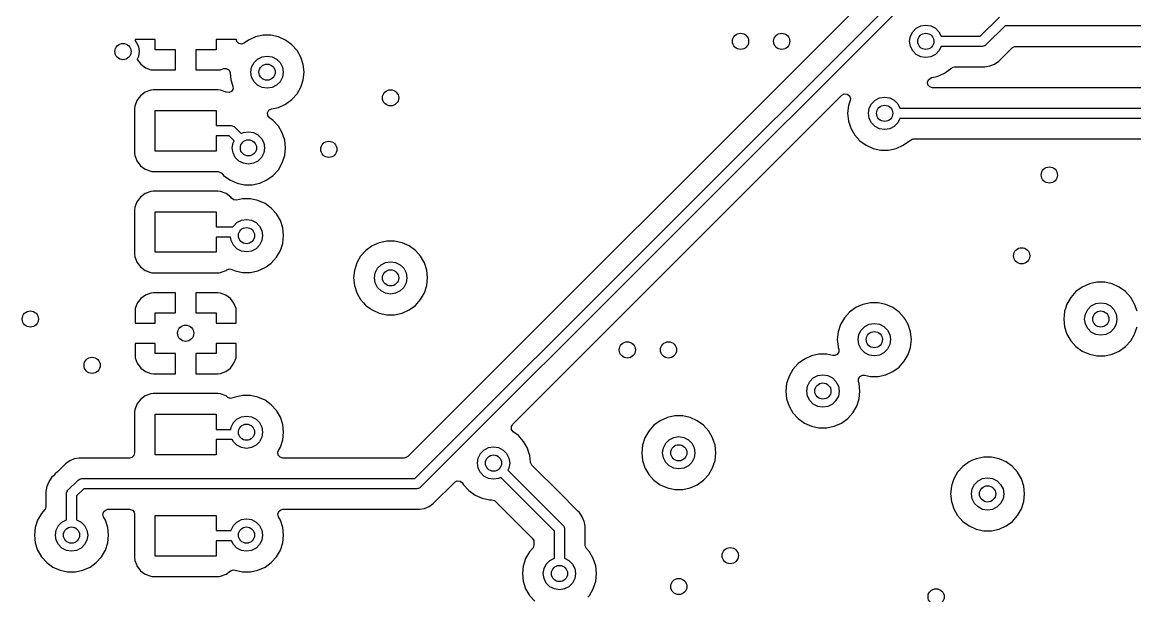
# Model space of a CAD drawing. Extents: x -2.18 to 1.8, y 0.44 to 2.81.
# Drawn here: x -1.328 to -0.247, y 1.046 to 1.604 of the extents above; entities that cross this region are included whole.
import ezdxf

# ---------------------------------------------------------------- set-up
doc = ezdxf.new("R2010")
doc.units = 0
doc.header["$MEASUREMENT"] = 0
doc.layers.add('BLACK', color=7, linetype='CONTINUOUS')

msp = doc.modelspace()

# ---------------------------------------------------------------- linework, layer by layer
at = {"layer": 'BLACK', "linetype": 'CONTINUOUS'}
for p, q in [((-0.4045, 1.7302), (-0.9533, 1.1814)), ((-0.9464, 1.1599), (-0.3811, 1.7252)), ((-0.3741, 1.7183), (-0.9409, 1.1515)), ((-0.4593, 1.5977), (-0.4549, 1.6)), ((-0.4549, 1.6), (-0.45, 1.6007)), ((-0.45, 1.6007), (-0.4451, 1.6)), ((-0.4451, 1.6), (-0.4407, 1.5977)), ((-0.3971, 1.5899), (-0.3785, 1.6085)), ((-0.373, 1.6001), (-0.3916, 1.5815)), ((0.368, 1.6001), (-0.373, 1.6001)), ((-1.1011, 1.5892), (-1.108, 1.5861)), ((-1.0938, 1.5908), (-1.1011, 1.5892)), ((-1.0862, 1.5908), (-1.0938, 1.5908)), ((-1.0789, 1.5892), (-1.0862, 1.5908)), ((-1.072, 1.5861), (-1.0789, 1.5892)), ((-1.0789, 1.5892), (-1.0789, 1.5892)), ((-0.4657, 1.585), (-0.465, 1.5899)), ((-0.465, 1.5899), (-0.4627, 1.5943)), ((-0.4627, 1.5943), (-0.4593, 1.5977)), ((-0.4407, 1.5977), (-0.4373, 1.5943)), ((-0.4373, 1.5943), (-0.4351, 1.5899)), ((-0.4351, 1.5899), (-0.3971, 1.5899)), ((-1.1987, 1.5866), (-1.2183, 1.5866)), ((-1.2183, 1.5866), (-1.2183, 1.5853)), ((-1.2183, 1.5853), (-1.2173, 1.5843)), ((-1.2173, 1.5843), (-1.215, 1.5799)), ((-1.215, 1.5799), (-1.2143, 1.575)), ((-1.1987, 1.5768), (-1.1987, 1.5866)), ((-1.1199, 1.5866), (-1.1396, 1.5866)), ((-1.1396, 1.5866), (-1.1396, 1.5768)), ((-1.1198, 1.5865), (-1.1199, 1.5866)), ((-1.1194, 1.5848), (-1.1198, 1.5865)), ((-1.1174, 1.5828), (-1.1194, 1.5848)), ((-1.1148, 1.5822), (-1.1174, 1.5828)), ((-1.1122, 1.5831), (-1.1148, 1.5822)), ((-1.108, 1.5861), (-1.1122, 1.5831)), ((-1.0659, 1.5817), (-1.072, 1.5861)), ((-1.0609, 1.5761), (-1.0659, 1.5817)), ((-0.465, 1.5801), (-0.4657, 1.585)), ((-0.4627, 1.5757), (-0.465, 1.5801)), ((-0.4351, 1.5801), (-0.4373, 1.5757)), ((-0.395, 1.5801), (-0.4351, 1.5801)), ((-0.3941, 1.5802), (-0.395, 1.5801)), ((-0.3936, 1.5804), (-0.3941, 1.5802)), ((-0.3941, 1.5802), (-0.3941, 1.5802)), ((-0.3923, 1.5809), (-0.3936, 1.5804)), ((-0.3916, 1.5815), (-0.3923, 1.5809)), ((-0.3923, 1.5809), (-0.3923, 1.5809)), ((-0.3791, 1.5656), (-0.3661, 1.5786)), ((-0.3661, 1.5786), (-0.3637, 1.5799)), ((-0.3637, 1.5799), (-0.3627, 1.5801)), ((-0.3627, 1.5801), (0.1654, 1.5801)), ((-1.215, 1.5701), (-1.2163, 1.5677)), ((-1.2163, 1.5677), (-1.2161, 1.5672)), ((-1.2143, 1.575), (-1.215, 1.5701)), ((-1.179, 1.5768), (-1.1987, 1.5768)), ((-1.179, 1.5571), (-1.179, 1.5768)), ((-1.1396, 1.5768), (-1.1593, 1.5768)), ((-1.1593, 1.5768), (-1.1593, 1.5571)), ((-1.1027, 1.5643), (-1.0993, 1.5677)), ((-1.0993, 1.5677), (-1.0949, 1.57)), ((-1.0949, 1.57), (-1.09, 1.5707)), ((-1.09, 1.5707), (-1.0851, 1.57)), ((-1.0851, 1.57), (-1.0807, 1.5677)), ((-1.0807, 1.5677), (-1.0773, 1.5643)), ((-1.0571, 1.5696), (-1.0609, 1.5761)), ((-1.0548, 1.5625), (-1.0571, 1.5696)), ((-0.4593, 1.5723), (-0.4627, 1.5757)), ((-0.4549, 1.57), (-0.4593, 1.5723)), ((-0.45, 1.5693), (-0.4549, 1.57)), ((-0.4451, 1.57), (-0.45, 1.5693)), ((-0.4407, 1.5723), (-0.4451, 1.57)), ((-0.4373, 1.5757), (-0.4407, 1.5723)), ((-1.2161, 1.5672), (-1.2161, 1.5672)), ((-1.2161, 1.5672), (-1.2127, 1.5627)), ((-1.2127, 1.5627), (-1.2127, 1.5627)), ((-1.2127, 1.5627), (-1.2082, 1.5593)), ((-1.2082, 1.5593), (-1.2082, 1.5593)), ((-1.2082, 1.5593), (-1.2029, 1.5573)), ((-1.2029, 1.5573), (-1.2029, 1.5573)), ((-1.2029, 1.5573), (-1.2005, 1.5571)), ((-1.2005, 1.5571), (-1.2005, 1.5571)), ((-1.2005, 1.5571), (-1.179, 1.5571)), ((-1.1593, 1.5571), (-1.1377, 1.5571)), ((-1.1377, 1.5571), (-1.1354, 1.5573)), ((-1.1377, 1.5571), (-1.1377, 1.5571)), ((-1.1354, 1.5573), (-1.1325, 1.5584)), ((-1.1354, 1.5573), (-1.1354, 1.5573)), ((-1.1325, 1.5584), (-1.1297, 1.5586)), ((-1.1297, 1.5586), (-1.1273, 1.5573)), ((-1.1273, 1.5573), (-1.126, 1.5549)), ((-1.1057, 1.555), (-1.105, 1.5599)), ((-1.105, 1.5599), (-1.1027, 1.5643)), ((-1.0773, 1.5643), (-1.075, 1.5599)), ((-1.075, 1.5599), (-1.0743, 1.555)), ((-1.054, 1.555), (-1.0548, 1.5625)), ((-0.432, 1.5539), (-0.4259, 1.5583)), ((-0.4259, 1.5583), (-0.4258, 1.5584)), ((-0.4258, 1.5584), (-0.4234, 1.5599)), ((-0.4234, 1.5599), (-0.4222, 1.5601)), ((-0.4222, 1.5601), (-0.3926, 1.5601)), ((-0.3926, 1.5601), (-0.3878, 1.561)), ((-0.3926, 1.5601), (-0.3926, 1.5601)), ((-0.3878, 1.561), (-0.3832, 1.5629)), ((-0.3832, 1.5629), (-0.3791, 1.5656)), ((-1.126, 1.5549), (-1.1259, 1.5544)), ((-1.1259, 1.5544), (-1.1252, 1.5475)), ((-1.1252, 1.5475), (-1.1252, 1.5475)), ((-1.1252, 1.5475), (-1.1232, 1.5414)), ((-1.105, 1.5501), (-1.1057, 1.555)), ((-1.1027, 1.5457), (-1.105, 1.5501)), ((-1.0993, 1.5423), (-1.1027, 1.5457)), ((-1.0773, 1.5457), (-1.0807, 1.5423)), ((-1.075, 1.5501), (-1.0773, 1.5457)), ((-1.0743, 1.555), (-1.075, 1.5501)), ((-1.0571, 1.5404), (-1.0548, 1.5475)), ((-1.0548, 1.5475), (-1.054, 1.555)), ((-0.4483, 1.5455), (-0.4472, 1.548)), ((-0.4472, 1.548), (-0.4449, 1.5495)), ((-0.4449, 1.5495), (-0.4445, 1.5496)), ((-0.4445, 1.5496), (-0.4441, 1.5497)), ((-0.4441, 1.5497), (-0.4389, 1.5508)), ((-0.4389, 1.5508), (-0.432, 1.5539)), ((-1.2084, 1.5355), (-1.213, 1.532)), ((-1.203, 1.5375), (-1.2084, 1.5355)), ((-1.2006, 1.5377), (-1.203, 1.5375)), ((-1.203, 1.5375), (-1.203, 1.5375)), ((-1.1377, 1.5377), (-1.2006, 1.5377)), ((-1.2006, 1.5377), (-1.2006, 1.5377)), ((-1.1353, 1.5375), (-1.1377, 1.5377)), ((-1.1377, 1.5377), (-1.1377, 1.5377)), ((-1.1298, 1.5354), (-1.1353, 1.5375)), ((-1.1297, 1.5354), (-1.1298, 1.5354)), ((-1.1296, 1.5353), (-1.1297, 1.5354)), ((-1.1297, 1.5354), (-1.1297, 1.5354)), ((-1.127, 1.5351), (-1.1296, 1.5354)), ((-1.1296, 1.5354), (-1.1296, 1.5353)), ((-1.1245, 1.5363), (-1.127, 1.5351)), ((-1.1231, 1.5387), (-1.1245, 1.5363)), ((-1.1232, 1.5414), (-1.1231, 1.5387)), ((-1.0949, 1.54), (-1.0993, 1.5423)), ((-1.09, 1.5393), (-1.0949, 1.54)), ((-1.0851, 1.54), (-1.09, 1.5393)), ((-1.0807, 1.5423), (-1.0851, 1.54)), ((-1.0609, 1.5339), (-1.0571, 1.5404)), ((-0.4479, 1.5428), (-0.4483, 1.5455)), ((-0.4461, 1.5407), (-0.4479, 1.5428)), ((-0.4435, 1.5399), (-0.4461, 1.5407)), ((0.3722, 1.5399), (-0.4435, 1.5399)), ((-1.2164, 1.5274), (-1.2184, 1.522)), ((-1.213, 1.532), (-1.2164, 1.5274)), ((-1.072, 1.5239), (-1.0659, 1.5283)), ((-1.0659, 1.5283), (-1.0609, 1.5339)), ((-0.8191, 1.245), (-0.5316, 1.5325)), ((-0.5316, 1.5325), (-0.5292, 1.5338)), ((-0.5292, 1.5338), (-0.5265, 1.5336)), ((-0.5265, 1.5336), (-0.5243, 1.5319)), ((-0.5235, 1.5275), (-0.5252, 1.5225)), ((-0.5243, 1.5319), (-0.5233, 1.5294)), ((-0.5233, 1.5294), (-0.5235, 1.5275)), ((-0.505, 1.5199), (-0.5027, 1.5243)), ((-0.5027, 1.5243), (-0.4993, 1.5277)), ((-0.4993, 1.5277), (-0.4949, 1.53)), ((-0.4949, 1.53), (-0.49, 1.5307)), ((-0.49, 1.5307), (-0.4851, 1.53)), ((-0.4851, 1.53), (-0.4807, 1.5277)), ((-0.4807, 1.5277), (-0.4773, 1.5243)), ((-0.4773, 1.5243), (-0.4751, 1.5199)), ((-1.2184, 1.522), (-1.2187, 1.5196)), ((-1.2187, 1.5196), (-1.2187, 1.4764)), ((-1.2184, 1.522), (-1.2184, 1.522)), ((-1.1987, 1.4783), (-1.1987, 1.5177)), ((-1.1987, 1.5177), (-1.1396, 1.5177)), ((-1.1396, 1.5177), (-1.1396, 1.503)), ((-1.0895, 1.5155), (-1.0882, 1.518)), ((-1.0892, 1.5128), (-1.0895, 1.5155)), ((-1.0882, 1.518), (-1.0858, 1.5193)), ((-1.0858, 1.5193), (-1.0857, 1.5193)), ((-1.0857, 1.5193), (-1.0789, 1.5208)), ((-1.0789, 1.5208), (-1.072, 1.5239)), ((-0.5252, 1.5225), (-0.526, 1.515)), ((-0.526, 1.515), (-0.5252, 1.5075)), ((-0.5252, 1.5225), (-0.5252, 1.5225)), ((-0.5057, 1.515), (-0.505, 1.5199)), ((-0.505, 1.5101), (-0.5057, 1.515)), ((-0.4751, 1.5199), (0.3851, 1.5199)), ((-1.1396, 1.503), (-1.1248, 1.503)), ((-1.1248, 1.503), (-1.1238, 1.5029)), ((-1.1238, 1.5029), (-1.1238, 1.5029)), ((-1.1238, 1.5029), (-1.1233, 1.5026)), ((-1.1233, 1.5026), (-1.1221, 1.5021)), ((-1.0875, 1.5106), (-1.0892, 1.5128)), ((-1.0841, 1.5081), (-1.0875, 1.5106)), ((-1.079, 1.5025), (-1.0841, 1.5081)), ((-1.0753, 1.496), (-1.079, 1.5025)), ((-0.5252, 1.5075), (-0.5252, 1.5075)), ((-0.5252, 1.5075), (-0.5229, 1.5004)), ((-0.5027, 1.5057), (-0.505, 1.5101)), ((-0.4993, 1.5023), (-0.5027, 1.5057)), ((-0.4773, 1.5057), (-0.4807, 1.5023)), ((-0.4751, 1.5101), (-0.4773, 1.5057)), ((0.3851, 1.5101), (-0.4751, 1.5101)), ((-1.1268, 1.4931), (-1.1396, 1.4931)), ((-1.1396, 1.4931), (-1.1396, 1.4783)), ((-1.122, 1.4883), (-1.1268, 1.4931)), ((-1.1221, 1.5021), (-1.1221, 1.5021)), ((-1.1221, 1.5021), (-1.1213, 1.5015)), ((-1.1213, 1.5015), (-1.1151, 1.4953)), ((-1.1151, 1.4953), (-1.113, 1.4963)), ((-1.113, 1.4963), (-1.1081, 1.4971)), ((-1.1081, 1.4971), (-1.1033, 1.4963)), ((-1.1033, 1.4963), (-1.0989, 1.4941)), ((-1.0989, 1.4941), (-1.0954, 1.4906)), ((-1.0729, 1.4888), (-1.0753, 1.496)), ((-0.5229, 1.5004), (-0.5229, 1.5004)), ((-0.5229, 1.5004), (-0.5191, 1.4939)), ((-0.5191, 1.4939), (-0.5141, 1.4883)), ((-0.4949, 1.5), (-0.4993, 1.5023)), ((-0.49, 1.4993), (-0.4949, 1.5)), ((-0.4851, 1.5), (-0.49, 1.4993)), ((-0.4807, 1.5023), (-0.4851, 1.5)), ((-1.1239, 1.4814), (-1.1231, 1.4862)), ((-1.1231, 1.4765), (-1.1239, 1.4814)), ((-1.1231, 1.4862), (-1.122, 1.4883)), ((-1.0954, 1.4906), (-1.0931, 1.4862)), ((-1.0931, 1.4862), (-1.0924, 1.4814)), ((-1.0924, 1.4814), (-1.0931, 1.4765)), ((-1.0722, 1.4814), (-1.0729, 1.4888)), ((-1.0729, 1.4739), (-1.0722, 1.4814)), ((-0.5141, 1.4883), (-0.508, 1.4839)), ((-0.508, 1.4839), (-0.5011, 1.4808)), ((-0.5011, 1.4808), (-0.4938, 1.4792)), ((-0.4862, 1.4792), (-0.4789, 1.4808)), ((-0.4789, 1.4808), (-0.472, 1.4839)), ((-0.472, 1.4839), (-0.4659, 1.4883)), ((-0.4659, 1.4883), (-0.4658, 1.4884)), ((-0.4658, 1.4884), (-0.4634, 1.4899)), ((-0.4634, 1.4899), (-0.4622, 1.4901)), ((-0.4622, 1.4901), (-0.1073, 1.4901)), ((-1.2187, 1.4764), (-1.2184, 1.474)), ((-1.2184, 1.474), (-1.2184, 1.474)), ((-1.2184, 1.474), (-1.2173, 1.4709)), ((-1.2173, 1.4709), (-1.2164, 1.4687)), ((-1.1396, 1.4783), (-1.1987, 1.4783)), ((-1.1209, 1.4721), (-1.1231, 1.4765)), ((-1.1174, 1.4686), (-1.1209, 1.4721)), ((-1.0954, 1.4721), (-1.0989, 1.4686)), ((-1.0931, 1.4765), (-1.0954, 1.4721)), ((-1.0753, 1.4667), (-1.0729, 1.4739)), ((-0.4938, 1.4792), (-0.4862, 1.4792)), ((-1.2164, 1.4687), (-1.213, 1.464)), ((-1.213, 1.464), (-1.2084, 1.4606)), ((-1.2084, 1.4606), (-1.203, 1.4586)), ((-1.113, 1.4664), (-1.1174, 1.4686)), ((-1.1081, 1.4656), (-1.113, 1.4664)), ((-1.1033, 1.4664), (-1.1081, 1.4656)), ((-1.0989, 1.4686), (-1.1033, 1.4664)), ((-1.0841, 1.4546), (-1.079, 1.4602)), ((-1.079, 1.4602), (-1.0753, 1.4667)), ((-1.203, 1.4586), (-1.2019, 1.4585)), ((-1.2019, 1.4585), (-1.2006, 1.4583)), ((-1.2006, 1.4583), (-1.2006, 1.4583)), ((-1.2006, 1.4583), (-1.1377, 1.4583)), ((-1.1377, 1.4583), (-1.135, 1.4576)), ((-1.135, 1.4576), (-1.1341, 1.4567)), ((-1.1341, 1.4567), (-1.1322, 1.4546)), ((-1.1322, 1.4546), (-1.1261, 1.4502)), ((-1.1261, 1.4502), (-1.1192, 1.4472)), ((-1.097, 1.4472), (-1.0901, 1.4502)), ((-1.0901, 1.4502), (-1.0841, 1.4546)), ((-1.203, 1.4391), (-1.2084, 1.437)), ((-1.2006, 1.4393), (-1.203, 1.4391)), ((-1.203, 1.4391), (-1.203, 1.4391)), ((-1.1377, 1.4393), (-1.2006, 1.4393)), ((-1.2006, 1.4393), (-1.2006, 1.4393)), ((-1.1353, 1.4391), (-1.1377, 1.4393)), ((-1.1377, 1.4393), (-1.1377, 1.4393)), ((-1.1299, 1.437), (-1.1353, 1.4391)), ((-1.1192, 1.4472), (-1.1119, 1.4456)), ((-1.1119, 1.4456), (-1.1044, 1.4456)), ((-1.1044, 1.4456), (-1.097, 1.4472)), ((-1.2164, 1.429), (-1.2184, 1.4236)), ((-1.213, 1.4336), (-1.2164, 1.429)), ((-1.2084, 1.437), (-1.213, 1.4336)), ((-1.1253, 1.4336), (-1.1299, 1.437)), ((-1.1245, 1.4325), (-1.1253, 1.4336)), ((-1.1223, 1.4309), (-1.1245, 1.4325)), ((-1.1196, 1.4307), (-1.1223, 1.4309)), ((-1.1138, 1.4319), (-1.1196, 1.4307)), ((-1.1062, 1.4319), (-1.1138, 1.4319)), ((-1.0989, 1.4303), (-1.1062, 1.4319)), ((-1.092, 1.4273), (-1.0989, 1.4303)), ((-1.0989, 1.4303), (-1.0989, 1.4303)), ((-1.0859, 1.4228), (-1.092, 1.4273)), ((-1.2184, 1.4236), (-1.2187, 1.4212)), ((-1.2187, 1.4212), (-1.2187, 1.378)), ((-1.2184, 1.4236), (-1.2184, 1.4236)), ((-1.1987, 1.3799), (-1.1987, 1.4193)), ((-1.1987, 1.4193), (-1.1396, 1.4193)), ((-1.1396, 1.4193), (-1.1396, 1.4045)), ((-1.0809, 1.4173), (-1.0859, 1.4228)), ((-1.0771, 1.4108), (-1.0809, 1.4173)), ((-1.1232, 1.4045), (-1.1227, 1.4054)), ((-1.1227, 1.4054), (-1.1193, 1.4089)), ((-1.1193, 1.4089), (-1.1149, 1.4111)), ((-1.1149, 1.4111), (-1.11, 1.4119)), ((-1.11, 1.4119), (-1.1051, 1.4111)), ((-1.1051, 1.4111), (-1.1007, 1.4089)), ((-1.1007, 1.4089), (-1.0973, 1.4054)), ((-1.0973, 1.4054), (-1.095, 1.401)), ((-1.0748, 1.4036), (-1.0771, 1.4108)), ((-1.1396, 1.4045), (-1.1232, 1.4045)), ((-1.1255, 1.3947), (-1.1396, 1.3947)), ((-1.1396, 1.3947), (-1.1396, 1.3799)), ((-1.125, 1.3913), (-1.1255, 1.3947)), ((-1.095, 1.401), (-1.0943, 1.3961)), ((-1.0943, 1.3961), (-1.095, 1.3913)), ((-1.074, 1.3961), (-1.0748, 1.4036)), ((-1.0748, 1.3886), (-1.074, 1.3961)), ((-1.1227, 1.3869), (-1.125, 1.3913)), ((-1.1193, 1.3834), (-1.1227, 1.3869)), ((-1.0973, 1.3869), (-1.1007, 1.3834)), ((-1.095, 1.3913), (-1.0973, 1.3869)), ((-1.0771, 1.3815), (-1.0748, 1.3886)), ((-0.988, 1.3861), (-0.9941, 1.3817)), ((-0.9811, 1.3892), (-0.988, 1.3861)), ((-0.9738, 1.3908), (-0.9811, 1.3892)), ((-0.9662, 1.3908), (-0.9738, 1.3908)), ((-0.9589, 1.3892), (-0.9662, 1.3908)), ((-0.952, 1.3861), (-0.9589, 1.3892)), ((-0.9589, 1.3892), (-0.9589, 1.3892)), ((-0.9459, 1.3817), (-0.952, 1.3861)), ((-1.2187, 1.378), (-1.2184, 1.3756)), ((-1.2184, 1.3756), (-1.2184, 1.3756)), ((-1.2184, 1.3756), (-1.2171, 1.3721)), ((-1.1396, 1.3799), (-1.1987, 1.3799)), ((-1.1149, 1.3811), (-1.1193, 1.3834)), ((-1.11, 1.3804), (-1.1149, 1.3811)), ((-1.1051, 1.3811), (-1.11, 1.3804)), ((-1.1007, 1.3834), (-1.1051, 1.3811)), ((-1.0859, 1.3694), (-1.0809, 1.375)), ((-1.0809, 1.375), (-1.0771, 1.3815)), ((-0.9991, 1.3761), (-1.0029, 1.3696)), ((-0.9941, 1.3817), (-0.9991, 1.3761)), ((-0.9409, 1.3761), (-0.9459, 1.3817)), ((-0.9371, 1.3696), (-0.9409, 1.3761)), ((-1.2171, 1.3721), (-1.2164, 1.3702)), ((-1.2164, 1.3702), (-1.213, 1.3656)), ((-1.213, 1.3656), (-1.2084, 1.3622)), ((-1.2084, 1.3622), (-1.2038, 1.3605)), ((-1.1326, 1.3612), (-1.1299, 1.3622)), ((-1.1299, 1.3622), (-1.1291, 1.3628)), ((-1.1291, 1.3628), (-1.1266, 1.3637)), ((-1.1266, 1.3637), (-1.1242, 1.3633)), ((-1.1242, 1.3633), (-1.1211, 1.3619)), ((-1.1211, 1.3619), (-1.1211, 1.3619)), ((-1.1211, 1.3619), (-1.1138, 1.3604)), ((-1.1062, 1.3604), (-1.0989, 1.3619)), ((-1.0989, 1.3619), (-1.092, 1.365)), ((-1.092, 1.365), (-1.0859, 1.3694)), ((-1.0052, 1.3625), (-1.006, 1.355)), ((-1.0049, 1.3633), (-1.0052, 1.3625)), ((-1.0029, 1.3696), (-1.0049, 1.3633)), ((-1.0029, 1.3696), (-1.0029, 1.3696)), ((-0.985, 1.3599), (-0.9827, 1.3643)), ((-0.9827, 1.3643), (-0.9793, 1.3677)), ((-0.9793, 1.3677), (-0.9749, 1.37)), ((-0.9749, 1.37), (-0.97, 1.3707)), ((-0.97, 1.3707), (-0.9651, 1.37)), ((-0.9651, 1.37), (-0.9607, 1.3677)), ((-0.9607, 1.3677), (-0.9573, 1.3643)), ((-0.9573, 1.3643), (-0.955, 1.3599)), ((-0.9348, 1.3625), (-0.9371, 1.3696)), ((-0.934, 1.355), (-0.9348, 1.3625)), ((-1.2038, 1.3605), (-1.203, 1.3602)), ((-1.203, 1.3602), (-1.203, 1.3602)), ((-1.203, 1.3602), (-1.2019, 1.36)), ((-1.2019, 1.36), (-1.2006, 1.3599)), ((-1.2006, 1.3599), (-1.2006, 1.3599)), ((-1.2006, 1.3599), (-1.1377, 1.3599)), ((-1.1377, 1.3599), (-1.1366, 1.36)), ((-1.1377, 1.3599), (-1.1377, 1.3599)), ((-1.1366, 1.36), (-1.1353, 1.3602)), ((-1.1353, 1.3602), (-1.1326, 1.3612)), ((-1.1353, 1.3602), (-1.1353, 1.3602)), ((-1.1353, 1.3602), (-1.1353, 1.3602)), ((-1.1138, 1.3604), (-1.1062, 1.3604)), ((-1.006, 1.355), (-1.0052, 1.3475)), ((-0.9857, 1.355), (-0.985, 1.3599)), ((-0.985, 1.3501), (-0.9857, 1.355)), ((-0.955, 1.3599), (-0.9543, 1.355)), ((-0.9543, 1.355), (-0.955, 1.3501)), ((-0.9348, 1.3475), (-0.934, 1.355)), ((-1.2029, 1.3403), (-1.2082, 1.3383)), ((-1.2005, 1.3406), (-1.2029, 1.3403)), ((-1.2029, 1.3403), (-1.2029, 1.3403)), ((-1.179, 1.3406), (-1.2005, 1.3406)), ((-1.179, 1.3209), (-1.179, 1.3406)), ((-1.1377, 1.3406), (-1.1593, 1.3406)), ((-1.1593, 1.3406), (-1.1593, 1.3209)), ((-1.1354, 1.3403), (-1.1377, 1.3406)), ((-1.1301, 1.3383), (-1.1354, 1.3403)), ((-1.1354, 1.3403), (-1.1354, 1.3403)), ((-1.0052, 1.3475), (-1.0052, 1.3475)), ((-1.0052, 1.3475), (-1.0029, 1.3404)), ((-1.0029, 1.3404), (-1.0029, 1.3404)), ((-1.0029, 1.3404), (-0.9991, 1.3339)), ((-0.9827, 1.3457), (-0.985, 1.3501)), ((-0.9793, 1.3423), (-0.9827, 1.3457)), ((-0.9749, 1.34), (-0.9793, 1.3423)), ((-0.9607, 1.3423), (-0.9651, 1.34)), ((-0.9573, 1.3457), (-0.9607, 1.3423)), ((-0.955, 1.3501), (-0.9573, 1.3457)), ((-0.9409, 1.3339), (-0.9371, 1.3404)), ((-0.9371, 1.3404), (-0.9348, 1.3475)), ((-0.3041, 1.3417), (-0.3091, 1.3361)), ((-0.298, 1.3461), (-0.3041, 1.3417)), ((-0.2911, 1.3492), (-0.298, 1.3461)), ((-0.2838, 1.3508), (-0.2911, 1.3492)), ((-0.2762, 1.3508), (-0.2838, 1.3508)), ((-0.2689, 1.3492), (-0.2762, 1.3508)), ((-0.262, 1.3461), (-0.2689, 1.3492)), ((-0.2689, 1.3492), (-0.2689, 1.3492)), ((-0.2559, 1.3417), (-0.262, 1.3461)), ((-0.2509, 1.3361), (-0.2559, 1.3417)), ((-1.2161, 1.3304), (-1.2181, 1.3251)), ((-1.2127, 1.3349), (-1.2161, 1.3304)), ((-1.2161, 1.3304), (-1.2161, 1.3304)), ((-1.2082, 1.3383), (-1.2127, 1.3349)), ((-1.2127, 1.3349), (-1.2127, 1.3349)), ((-1.2082, 1.3383), (-1.2082, 1.3383)), ((-1.1255, 1.3349), (-1.1301, 1.3383)), ((-1.1301, 1.3383), (-1.1301, 1.3383)), ((-1.1222, 1.3304), (-1.1255, 1.3349)), ((-1.1255, 1.3349), (-1.1255, 1.3349)), ((-1.1202, 1.3251), (-1.1222, 1.3304)), ((-1.1222, 1.3304), (-1.1222, 1.3304)), ((-0.9991, 1.3339), (-0.9963, 1.3308)), ((-0.9963, 1.3308), (-0.9943, 1.3285)), ((-0.97, 1.3393), (-0.9749, 1.34)), ((-0.9651, 1.34), (-0.97, 1.3393)), ((-0.9459, 1.3283), (-0.9409, 1.3339)), ((-0.5038, 1.3308), (-0.5111, 1.3292)), ((-0.4962, 1.3308), (-0.5038, 1.3308)), ((-0.4889, 1.3292), (-0.4962, 1.3308)), ((-0.3129, 1.3296), (-0.3143, 1.3251)), ((-0.3091, 1.3361), (-0.3129, 1.3296)), ((-0.3129, 1.3296), (-0.3129, 1.3296)), ((-0.2893, 1.3277), (-0.2849, 1.33)), ((-0.2849, 1.33), (-0.28, 1.3307)), ((-0.28, 1.3307), (-0.2751, 1.33)), ((-0.2751, 1.33), (-0.2707, 1.3277)), ((-0.2471, 1.3296), (-0.2509, 1.3361)), ((-0.2448, 1.3225), (-0.2471, 1.3296)), ((-1.2181, 1.3251), (-1.2183, 1.3227)), ((-1.2183, 1.3227), (-1.2183, 1.311)), ((-1.2181, 1.3251), (-1.2181, 1.3251)), ((-1.1987, 1.311), (-1.1987, 1.3209)), ((-1.1987, 1.3209), (-1.179, 1.3209)), ((-1.1593, 1.3209), (-1.1396, 1.3209)), ((-1.1396, 1.3209), (-1.1396, 1.311)), ((-1.1199, 1.3227), (-1.1202, 1.3251)), ((-1.1202, 1.3251), (-1.1202, 1.3251)), ((-1.1199, 1.311), (-1.1199, 1.3227)), ((-1.1199, 1.3227), (-1.1199, 1.3227)), ((-0.9943, 1.3285), (-0.9941, 1.3283)), ((-0.9941, 1.3283), (-0.988, 1.3239)), ((-0.988, 1.3239), (-0.9811, 1.3208)), ((-0.9811, 1.3208), (-0.9738, 1.3192)), ((-0.9738, 1.3192), (-0.9662, 1.3192)), ((-0.9662, 1.3192), (-0.9589, 1.3208)), ((-0.9589, 1.3208), (-0.952, 1.3239)), ((-0.952, 1.3239), (-0.9459, 1.3283)), ((-0.5241, 1.3217), (-0.5291, 1.3161)), ((-0.518, 1.3261), (-0.5241, 1.3217)), ((-0.5111, 1.3292), (-0.518, 1.3261)), ((-0.482, 1.3261), (-0.4889, 1.3292)), ((-0.4889, 1.3292), (-0.4889, 1.3292)), ((-0.4759, 1.3217), (-0.482, 1.3261)), ((-0.4709, 1.3161), (-0.4759, 1.3217)), ((-0.3152, 1.3225), (-0.316, 1.315)), ((-0.3143, 1.3251), (-0.3152, 1.3225)), ((-0.2957, 1.315), (-0.295, 1.3199)), ((-0.295, 1.3199), (-0.2927, 1.3243)), ((-0.2927, 1.3243), (-0.2893, 1.3277)), ((-0.2707, 1.3277), (-0.2673, 1.3243)), ((-0.2673, 1.3243), (-0.265, 1.3199)), ((-0.265, 1.3199), (-0.2643, 1.315)), ((-1.2183, 1.311), (-1.1987, 1.311)), ((-1.1396, 1.311), (-1.1199, 1.311)), ((-0.5329, 1.3096), (-0.5352, 1.3025)), ((-0.5291, 1.3161), (-0.5329, 1.3096)), ((-0.5329, 1.3096), (-0.5329, 1.3096)), ((-0.5093, 1.3077), (-0.5049, 1.31)), ((-0.5049, 1.31), (-0.5, 1.3107)), ((-0.5, 1.3107), (-0.4951, 1.31)), ((-0.4951, 1.31), (-0.4907, 1.3077)), ((-0.4702, 1.315), (-0.4709, 1.3161)), ((-0.4671, 1.3096), (-0.4702, 1.315)), ((-0.4648, 1.3025), (-0.4671, 1.3096)), ((-0.316, 1.315), (-0.3152, 1.3075)), ((-0.295, 1.3101), (-0.2957, 1.315)), ((-0.2927, 1.3057), (-0.295, 1.3101)), ((-0.265, 1.3101), (-0.2673, 1.3057)), ((-0.2643, 1.315), (-0.265, 1.3101)), ((-0.5352, 1.3025), (-0.536, 1.295)), ((-0.5352, 1.3025), (-0.5352, 1.3025)), ((-0.5157, 1.295), (-0.515, 1.2999)), ((-0.515, 1.2999), (-0.5127, 1.3043)), ((-0.5127, 1.3043), (-0.5093, 1.3077)), ((-0.4907, 1.3077), (-0.4873, 1.3043)), ((-0.4873, 1.3043), (-0.485, 1.2999)), ((-0.485, 1.2999), (-0.4843, 1.295)), ((-0.464, 1.295), (-0.4648, 1.3025)), ((-0.3152, 1.3075), (-0.3152, 1.3075)), ((-0.3152, 1.3075), (-0.3129, 1.3004)), ((-0.3129, 1.3004), (-0.3129, 1.3004)), ((-0.3129, 1.3004), (-0.3091, 1.2939)), ((-0.2893, 1.3023), (-0.2927, 1.3057)), ((-0.2849, 1.3), (-0.2893, 1.3023)), ((-0.28, 1.2993), (-0.2849, 1.3)), ((-0.2751, 1.3), (-0.28, 1.2993)), ((-0.2707, 1.3023), (-0.2751, 1.3)), ((-0.2673, 1.3057), (-0.2707, 1.3023)), ((-0.2509, 1.2939), (-0.2471, 1.3004)), ((-0.2471, 1.3004), (-0.2448, 1.3075)), ((-1.1987, 1.2913), (-1.2183, 1.2913)), ((-1.2183, 1.2913), (-1.2183, 1.2796)), ((-1.1987, 1.2815), (-1.1987, 1.2913)), ((-1.1199, 1.2913), (-1.1396, 1.2913)), ((-1.1396, 1.2913), (-1.1396, 1.2815)), ((-1.1199, 1.2796), (-1.1199, 1.2913)), ((-0.536, 1.295), (-0.5353, 1.2883)), ((-0.5353, 1.2883), (-0.5352, 1.2875)), ((-0.5352, 1.2875), (-0.5346, 1.2858)), ((-0.515, 1.2901), (-0.5157, 1.295)), ((-0.5127, 1.2857), (-0.515, 1.2901)), ((-0.485, 1.2901), (-0.4873, 1.2857)), ((-0.4843, 1.295), (-0.485, 1.2901)), ((-0.4671, 1.2804), (-0.4648, 1.2875)), ((-0.4648, 1.2875), (-0.464, 1.295)), ((-0.3091, 1.2939), (-0.3041, 1.2883)), ((-0.3041, 1.2883), (-0.298, 1.2839)), ((-0.262, 1.2839), (-0.2559, 1.2883)), ((-0.2559, 1.2883), (-0.2509, 1.2939)), ((-1.2183, 1.2796), (-1.2181, 1.2773)), ((-1.2181, 1.2773), (-1.2181, 1.2773)), ((-1.2181, 1.2773), (-1.2161, 1.272)), ((-1.179, 1.2815), (-1.1987, 1.2815)), ((-1.179, 1.2618), (-1.179, 1.2815)), ((-1.1396, 1.2815), (-1.1593, 1.2815)), ((-1.1593, 1.2815), (-1.1593, 1.2618)), ((-1.1222, 1.272), (-1.1202, 1.2773)), ((-1.1202, 1.2773), (-1.1199, 1.2796)), ((-1.1202, 1.2773), (-1.1202, 1.2773)), ((-1.1199, 1.2796), (-1.1199, 1.2796)), ((-0.568, 1.2761), (-0.5741, 1.2717)), ((-0.5611, 1.2792), (-0.568, 1.2761)), ((-0.5538, 1.2808), (-0.5611, 1.2792)), ((-0.5462, 1.2808), (-0.5538, 1.2808)), ((-0.5403, 1.2795), (-0.5462, 1.2808)), ((-0.5384, 1.2795), (-0.5403, 1.2795)), ((-0.536, 1.2807), (-0.5384, 1.2795)), ((-0.5345, 1.283), (-0.536, 1.2807)), ((-0.5346, 1.2858), (-0.5345, 1.283)), ((-0.5093, 1.2823), (-0.5127, 1.2857)), ((-0.5049, 1.28), (-0.5093, 1.2823)), ((-0.5, 1.2793), (-0.5049, 1.28)), ((-0.4951, 1.28), (-0.5, 1.2793)), ((-0.4907, 1.2823), (-0.4951, 1.28)), ((-0.4873, 1.2857), (-0.4907, 1.2823)), ((-0.4709, 1.2739), (-0.4671, 1.2804)), ((-0.298, 1.2839), (-0.2911, 1.2808)), ((-0.2911, 1.2808), (-0.2838, 1.2792)), ((-0.2838, 1.2792), (-0.2762, 1.2792)), ((-0.2762, 1.2792), (-0.2689, 1.2808)), ((-0.2689, 1.2808), (-0.262, 1.2839)), ((-1.2161, 1.272), (-1.2161, 1.272)), ((-1.2161, 1.272), (-1.2127, 1.2674)), ((-1.2127, 1.2674), (-1.2127, 1.2674)), ((-1.2127, 1.2674), (-1.2082, 1.264)), ((-1.1301, 1.264), (-1.1255, 1.2674)), ((-1.1255, 1.2674), (-1.1222, 1.272)), ((-1.1255, 1.2674), (-1.1255, 1.2674)), ((-1.1222, 1.272), (-1.1222, 1.272)), ((-0.5791, 1.2661), (-0.5829, 1.2596)), ((-0.5741, 1.2717), (-0.5791, 1.2661)), ((-0.482, 1.2639), (-0.4759, 1.2683)), ((-0.4759, 1.2683), (-0.4709, 1.2739)), ((-1.2082, 1.264), (-1.2082, 1.264)), ((-1.2082, 1.264), (-1.2029, 1.2621)), ((-1.2029, 1.2621), (-1.2029, 1.2621)), ((-1.2029, 1.2621), (-1.2005, 1.2618)), ((-1.2005, 1.2618), (-1.2005, 1.2618)), ((-1.2005, 1.2618), (-1.179, 1.2618)), ((-1.1593, 1.2618), (-1.1377, 1.2618)), ((-1.1377, 1.2618), (-1.1354, 1.2621)), ((-1.1377, 1.2618), (-1.1377, 1.2618)), ((-1.1354, 1.2621), (-1.1301, 1.264)), ((-1.1354, 1.2621), (-1.1354, 1.2621)), ((-1.1301, 1.264), (-1.1301, 1.264)), ((-0.5847, 1.2539), (-0.5852, 1.2525)), ((-0.5829, 1.2596), (-0.5847, 1.2539)), ((-0.5829, 1.2596), (-0.5829, 1.2596)), ((-0.565, 1.2499), (-0.5627, 1.2543)), ((-0.5627, 1.2543), (-0.5593, 1.2577)), ((-0.5593, 1.2577), (-0.5549, 1.26)), ((-0.5549, 1.26), (-0.55, 1.2607)), ((-0.55, 1.2607), (-0.5451, 1.26)), ((-0.5451, 1.26), (-0.5407, 1.2577)), ((-0.5407, 1.2577), (-0.5373, 1.2543)), ((-0.5373, 1.2543), (-0.535, 1.2499)), ((-0.5155, 1.257), (-0.514, 1.2593)), ((-0.5154, 1.2542), (-0.5155, 1.257)), ((-0.5148, 1.2525), (-0.5154, 1.2542)), ((-0.514, 1.2593), (-0.5116, 1.2605)), ((-0.5116, 1.2605), (-0.5097, 1.2605)), ((-0.5097, 1.2605), (-0.5038, 1.2592)), ((-0.5038, 1.2592), (-0.4962, 1.2592)), ((-0.4962, 1.2592), (-0.4889, 1.2608)), ((-0.4889, 1.2608), (-0.482, 1.2639)), ((-0.8514, 1.2127), (-0.8191, 1.245)), ((-0.5852, 1.2525), (-0.586, 1.245)), ((-0.586, 1.245), (-0.5852, 1.2375)), ((-0.5657, 1.245), (-0.565, 1.2499)), ((-0.565, 1.2401), (-0.5657, 1.245)), ((-0.535, 1.2499), (-0.5343, 1.245)), ((-0.5343, 1.245), (-0.535, 1.2401)), ((-0.514, 1.245), (-0.5148, 1.2525)), ((-0.5148, 1.2375), (-0.514, 1.245)), ((-1.213, 1.2367), (-1.2164, 1.2321)), ((-1.2084, 1.2402), (-1.213, 1.2367)), ((-1.203, 1.2422), (-1.2084, 1.2402)), ((-1.2006, 1.2425), (-1.203, 1.2422)), ((-1.203, 1.2422), (-1.203, 1.2422)), ((-1.1377, 1.2425), (-1.2006, 1.2425)), ((-1.2006, 1.2425), (-1.2006, 1.2425)), ((-1.1353, 1.2422), (-1.1377, 1.2425)), ((-1.1377, 1.2425), (-1.1377, 1.2425)), ((-1.1299, 1.2402), (-1.1353, 1.2422)), ((-1.1281, 1.2388), (-1.1299, 1.2402)), ((-1.1299, 1.2402), (-1.1299, 1.2402)), ((-1.1259, 1.2379), (-1.1281, 1.2388)), ((-1.1232, 1.2383), (-1.1259, 1.2379)), ((-1.1211, 1.2392), (-1.1232, 1.2383)), ((-1.1138, 1.2408), (-1.1211, 1.2392)), ((-1.1211, 1.2392), (-1.1211, 1.2392)), ((-1.1062, 1.2408), (-1.1138, 1.2408)), ((-1.0989, 1.2392), (-1.1062, 1.2408)), ((-1.092, 1.2361), (-1.0989, 1.2392)), ((-1.0989, 1.2392), (-1.0989, 1.2392)), ((-1.0859, 1.2317), (-1.092, 1.2361)), ((-0.5852, 1.2375), (-0.5852, 1.2375)), ((-0.5852, 1.2375), (-0.5829, 1.2304)), ((-0.5627, 1.2357), (-0.565, 1.2401)), ((-0.5593, 1.2323), (-0.5627, 1.2357)), ((-0.5549, 1.23), (-0.5593, 1.2323)), ((-0.5407, 1.2323), (-0.5451, 1.23)), ((-0.5373, 1.2357), (-0.5407, 1.2323)), ((-0.535, 1.2401), (-0.5373, 1.2357)), ((-0.5171, 1.2304), (-0.5148, 1.2375)), ((-1.2184, 1.2267), (-1.2187, 1.2244)), ((-1.2187, 1.2244), (-1.2187, 1.1848)), ((-1.2164, 1.2321), (-1.2184, 1.2267)), ((-1.2184, 1.2267), (-1.2184, 1.2267)), ((-1.1987, 1.1831), (-1.1987, 1.2224)), ((-1.1987, 1.2224), (-1.1396, 1.2224)), ((-1.1396, 1.2224), (-1.1396, 1.2077)), ((-1.0809, 1.2261), (-1.0859, 1.2317)), ((-1.0771, 1.2196), (-1.0809, 1.2261)), ((-0.5829, 1.2304), (-0.5829, 1.2304)), ((-0.5829, 1.2304), (-0.5791, 1.2239)), ((-0.5791, 1.2239), (-0.5741, 1.2183)), ((-0.55, 1.2293), (-0.5549, 1.23)), ((-0.5451, 1.23), (-0.55, 1.2293)), ((-0.5259, 1.2183), (-0.5209, 1.2239)), ((-0.5209, 1.2239), (-0.5171, 1.2304)), ((-1.125, 1.2099), (-1.1227, 1.2143)), ((-1.1227, 1.2143), (-1.1193, 1.2177)), ((-1.1193, 1.2177), (-1.1149, 1.22)), ((-1.1149, 1.22), (-1.11, 1.2207)), ((-1.11, 1.2207), (-1.1051, 1.22)), ((-1.1051, 1.22), (-1.1007, 1.2177)), ((-1.1007, 1.2177), (-1.0973, 1.2143)), ((-1.0973, 1.2143), (-1.095, 1.2099)), ((-1.0748, 1.2125), (-1.0771, 1.2196)), ((-1.074, 1.205), (-1.0748, 1.2125)), ((-0.8527, 1.2102), (-0.8515, 1.2126)), ((-0.8515, 1.2126), (-0.8514, 1.2127)), ((-0.7141, 1.2117), (-0.7191, 1.2061)), ((-0.708, 1.2161), (-0.7141, 1.2117)), ((-0.7011, 1.2192), (-0.708, 1.2161)), ((-0.6938, 1.2208), (-0.7011, 1.2192)), ((-0.6862, 1.2208), (-0.6938, 1.2208)), ((-0.6789, 1.2192), (-0.6862, 1.2208)), ((-0.672, 1.2161), (-0.6789, 1.2192)), ((-0.6789, 1.2192), (-0.6789, 1.2192)), ((-0.6659, 1.2117), (-0.672, 1.2161)), ((-0.6609, 1.2061), (-0.6659, 1.2117)), ((-0.5741, 1.2183), (-0.568, 1.2139)), ((-0.568, 1.2139), (-0.5611, 1.2108)), ((-0.5611, 1.2108), (-0.5538, 1.2092)), ((-0.5462, 1.2092), (-0.5389, 1.2108)), ((-0.5389, 1.2108), (-0.532, 1.2139)), ((-0.532, 1.2139), (-0.5259, 1.2183)), ((-1.1396, 1.2077), (-1.1253, 1.2077)), ((-1.1253, 1.2077), (-1.125, 1.2099)), ((-1.095, 1.2001), (-1.0973, 1.1957)), ((-1.095, 1.2099), (-1.0943, 1.205)), ((-1.0943, 1.205), (-1.095, 1.2001)), ((-1.0748, 1.1975), (-1.074, 1.205)), ((-0.8525, 1.2075), (-0.8527, 1.2102)), ((-0.8508, 1.2053), (-0.8525, 1.2075)), ((-0.8459, 1.2017), (-0.8508, 1.2053)), ((-0.8409, 1.1961), (-0.8459, 1.2017)), ((-0.7191, 1.2061), (-0.7229, 1.1996)), ((-0.6993, 1.1977), (-0.6949, 1.2)), ((-0.6949, 1.2), (-0.69, 1.2007)), ((-0.69, 1.2007), (-0.6851, 1.2)), ((-0.6851, 1.2), (-0.6807, 1.1977)), ((-0.6571, 1.1996), (-0.6609, 1.2061)), ((-0.5538, 1.2092), (-0.5462, 1.2092)), ((-1.1238, 1.1978), (-1.1396, 1.1978)), ((-1.1396, 1.1978), (-1.1396, 1.1831)), ((-1.1227, 1.1957), (-1.1238, 1.1978)), ((-1.1193, 1.1923), (-1.1227, 1.1957)), ((-1.1149, 1.19), (-1.1193, 1.1923)), ((-1.11, 1.1893), (-1.1149, 1.19)), ((-1.1051, 1.19), (-1.11, 1.1893)), ((-1.1007, 1.1923), (-1.1051, 1.19)), ((-1.0973, 1.1957), (-1.1007, 1.1923)), ((-1.0789, 1.1873), (-1.0771, 1.1904)), ((-1.0771, 1.1904), (-1.0748, 1.1975)), ((-0.8793, 1.1877), (-0.8749, 1.19)), ((-0.8749, 1.19), (-0.87, 1.1907)), ((-0.87, 1.1907), (-0.8651, 1.19)), ((-0.8651, 1.19), (-0.8607, 1.1877)), ((-0.8371, 1.1896), (-0.8409, 1.1961)), ((-0.8356, 1.185), (-0.8371, 1.1896)), ((-0.7252, 1.1925), (-0.726, 1.185)), ((-0.7229, 1.1996), (-0.7252, 1.1925)), ((-0.7252, 1.1925), (-0.7252, 1.1925)), ((-0.7229, 1.1996), (-0.7229, 1.1996)), ((-0.7057, 1.185), (-0.705, 1.1899)), ((-0.705, 1.1899), (-0.7027, 1.1943)), ((-0.7027, 1.1943), (-0.6993, 1.1977)), ((-0.6807, 1.1977), (-0.6773, 1.1943)), ((-0.6773, 1.1943), (-0.675, 1.1899)), ((-0.675, 1.1899), (-0.6743, 1.185)), ((-0.6548, 1.1925), (-0.6571, 1.1996)), ((-0.654, 1.185), (-0.6548, 1.1925)), ((-1.2773, 1.179), (-1.2818, 1.1771)), ((-1.2725, 1.1799), (-1.2773, 1.179)), ((-1.2773, 1.179), (-1.2773, 1.179)), ((-1.2236, 1.1799), (-1.2725, 1.1799)), ((-1.2215, 1.1804), (-1.2236, 1.1799)), ((-1.2195, 1.1822), (-1.2215, 1.1804)), ((-1.2187, 1.1848), (-1.2195, 1.1822)), ((-1.1396, 1.1831), (-1.1987, 1.1831)), ((-1.0795, 1.1855), (-1.0789, 1.1873)), ((-1.0792, 1.1828), (-1.0795, 1.1855)), ((-1.0774, 1.1807), (-1.0792, 1.1828)), ((-1.0789, 1.1873), (-1.0789, 1.1873)), ((-1.0747, 1.1799), (-1.0774, 1.1807)), ((-0.9567, 1.1799), (-1.0747, 1.1799)), ((-0.9557, 1.1801), (-0.9567, 1.1799)), ((-0.9533, 1.1814), (-0.9557, 1.1801)), ((-0.8857, 1.175), (-0.885, 1.1799)), ((-0.885, 1.1799), (-0.8827, 1.1843)), ((-0.8827, 1.1843), (-0.8793, 1.1877)), ((-0.8607, 1.1877), (-0.8573, 1.1843)), ((-0.8573, 1.1843), (-0.855, 1.1799)), ((-0.855, 1.1799), (-0.8543, 1.175)), ((-0.8348, 1.1825), (-0.8356, 1.185)), ((-0.8341, 1.1759), (-0.8348, 1.1825)), ((-0.726, 1.185), (-0.7252, 1.1775)), ((-0.705, 1.1801), (-0.7057, 1.185)), ((-0.7027, 1.1757), (-0.705, 1.1801)), ((-0.675, 1.1801), (-0.6773, 1.1757)), ((-0.6743, 1.185), (-0.675, 1.1801)), ((-0.6548, 1.1775), (-0.654, 1.185)), ((-0.4011, 1.1792), (-0.4045, 1.1777)), ((-0.3938, 1.1808), (-0.4011, 1.1792)), ((-0.3862, 1.1808), (-0.3938, 1.1808)), ((-0.3789, 1.1792), (-0.3862, 1.1808)), ((-0.372, 1.1761), (-0.3789, 1.1792)), ((-0.3789, 1.1792), (-0.3789, 1.1792)), ((-1.2859, 1.1744), (-1.2937, 1.1666)), ((-1.2818, 1.1771), (-1.2859, 1.1744)), ((-1.2859, 1.1744), (-1.2859, 1.1744)), ((-1.2818, 1.1771), (-1.2818, 1.1771)), ((-0.885, 1.1701), (-0.8857, 1.175)), ((-0.8827, 1.1657), (-0.885, 1.1701)), ((-0.855, 1.1701), (-0.8561, 1.168)), ((-0.8561, 1.168), (-0.8024, 1.1144)), ((-0.8543, 1.175), (-0.855, 1.1701)), ((-0.834, 1.1754), (-0.8341, 1.1759)), ((-0.8327, 1.173), (-0.834, 1.1754)), ((-0.8047, 1.145), (-0.8327, 1.173)), ((-0.7252, 1.1775), (-0.7252, 1.1775)), ((-0.7252, 1.1775), (-0.7229, 1.1704)), ((-0.7229, 1.1704), (-0.7229, 1.1704)), ((-0.7229, 1.1704), (-0.7191, 1.1639)), ((-0.6993, 1.1723), (-0.7027, 1.1757)), ((-0.6949, 1.17), (-0.6993, 1.1723)), ((-0.69, 1.1693), (-0.6949, 1.17)), ((-0.6851, 1.17), (-0.69, 1.1693)), ((-0.6807, 1.1723), (-0.6851, 1.17)), ((-0.6773, 1.1757), (-0.6807, 1.1723)), ((-0.6609, 1.1639), (-0.6571, 1.1704)), ((-0.6571, 1.1704), (-0.6548, 1.1775)), ((-0.4141, 1.1717), (-0.4191, 1.1661)), ((-0.408, 1.1761), (-0.4141, 1.1717)), ((-0.4072, 1.1765), (-0.408, 1.1761)), ((-0.4045, 1.1777), (-0.4072, 1.1765)), ((-0.3659, 1.1717), (-0.372, 1.1761)), ((-0.3609, 1.1661), (-0.3659, 1.1717)), ((-1.3021, 1.1568), (-1.304, 1.1523)), ((-1.2994, 1.1609), (-1.3021, 1.1568)), ((-1.3021, 1.1568), (-1.3021, 1.1568)), ((-1.2976, 1.1626), (-1.2994, 1.1609)), ((-1.2959, 1.1644), (-1.2976, 1.1626)), ((-1.2937, 1.1666), (-1.2959, 1.1644)), ((-1.2835, 1.1485), (-1.2735, 1.1585)), ((-1.2735, 1.1585), (-1.2727, 1.1591)), ((-1.2727, 1.1591), (-1.2715, 1.1596)), ((-1.2727, 1.1591), (-1.2727, 1.1591)), ((-1.2715, 1.1596), (-1.271, 1.1598)), ((-1.271, 1.1598), (-1.27, 1.1599)), ((-1.271, 1.1598), (-1.271, 1.1598)), ((-1.27, 1.1599), (-0.9464, 1.1599)), ((-0.9077, 1.1564), (-0.9053, 1.1577)), ((-0.9053, 1.1577), (-0.9025, 1.1575)), ((-0.9025, 1.1575), (-0.9003, 1.1559)), ((-0.8793, 1.1623), (-0.8827, 1.1657)), ((-0.8749, 1.16), (-0.8793, 1.1623)), ((-0.87, 1.1593), (-0.8749, 1.16)), ((-0.8651, 1.16), (-0.87, 1.1593)), ((-0.863, 1.1611), (-0.8651, 1.16)), ((-0.8108, 1.1089), (-0.863, 1.1611)), ((-0.7191, 1.1639), (-0.7141, 1.1583)), ((-0.7141, 1.1583), (-0.708, 1.1539)), ((-0.672, 1.1539), (-0.6659, 1.1583)), ((-0.6659, 1.1583), (-0.6609, 1.1639)), ((-0.4229, 1.1596), (-0.4247, 1.1539)), ((-0.4191, 1.1661), (-0.4229, 1.1596)), ((-0.4229, 1.1596), (-0.4229, 1.1596)), ((-0.4027, 1.1543), (-0.3993, 1.1577)), ((-0.3993, 1.1577), (-0.3949, 1.16)), ((-0.3949, 1.16), (-0.39, 1.1607)), ((-0.39, 1.1607), (-0.3851, 1.16)), ((-0.3851, 1.16), (-0.3807, 1.1577)), ((-0.3807, 1.1577), (-0.3773, 1.1543)), ((-0.3571, 1.1596), (-0.3609, 1.1661)), ((-0.3548, 1.1525), (-0.3571, 1.1596)), ((-1.304, 1.1523), (-1.3049, 1.1475)), ((-1.3049, 1.1475), (-1.3049, 1.1326)), ((-1.304, 1.1523), (-1.304, 1.1523)), ((-1.2849, 1.145), (-1.2848, 1.146)), ((-1.2848, 1.146), (-1.2841, 1.1477)), ((-1.2841, 1.1477), (-1.2835, 1.1485)), ((-1.2841, 1.1477), (-1.2841, 1.1477)), ((-1.268, 1.1501), (-1.2751, 1.143)), ((-0.9444, 1.1501), (-1.268, 1.1501)), ((-0.9434, 1.1502), (-0.9444, 1.1501)), ((-0.9429, 1.1504), (-0.9434, 1.1502)), ((-0.9434, 1.1502), (-0.9434, 1.1502)), ((-0.9416, 1.1509), (-0.9429, 1.1504)), ((-0.9409, 1.1515), (-0.9416, 1.1509)), ((-0.9416, 1.1509), (-0.9416, 1.1509)), ((-0.9285, 1.1356), (-0.9077, 1.1564)), ((-0.9003, 1.1559), (-0.9, 1.1554)), ((-0.9, 1.1554), (-0.8991, 1.1539)), ((-0.8991, 1.1539), (-0.8941, 1.1483)), ((-0.8941, 1.1483), (-0.888, 1.1439)), ((-0.708, 1.1539), (-0.7011, 1.1508)), ((-0.7011, 1.1508), (-0.6938, 1.1492)), ((-0.6938, 1.1492), (-0.6862, 1.1492)), ((-0.6862, 1.1492), (-0.6789, 1.1508)), ((-0.6789, 1.1508), (-0.672, 1.1539)), ((-0.4252, 1.1525), (-0.426, 1.145)), ((-0.4247, 1.1539), (-0.4252, 1.1525)), ((-0.4057, 1.145), (-0.405, 1.1499)), ((-0.405, 1.1499), (-0.4027, 1.1543)), ((-0.3773, 1.1543), (-0.375, 1.1499)), ((-0.375, 1.1499), (-0.3743, 1.145)), ((-0.354, 1.145), (-0.3548, 1.1525)), ((-1.2849, 1.1199), (-1.2849, 1.145)), ((-1.2751, 1.143), (-1.2751, 1.1199)), ((-0.9326, 1.1329), (-0.9285, 1.1356)), ((-0.888, 1.1439), (-0.8811, 1.1408)), ((-0.8811, 1.1408), (-0.8738, 1.1392)), ((-0.8738, 1.1392), (-0.8715, 1.1392)), ((-0.8715, 1.1392), (-0.8689, 1.1385)), ((-0.8689, 1.1385), (-0.8681, 1.1378)), ((-0.8681, 1.1378), (-0.8323, 1.102)), ((-0.79, 1.1303), (-0.8047, 1.145)), ((-0.426, 1.145), (-0.4252, 1.1375)), ((-0.4252, 1.1375), (-0.4252, 1.1375)), ((-0.4252, 1.1375), (-0.4229, 1.1304)), ((-0.405, 1.1401), (-0.4057, 1.145)), ((-0.4027, 1.1357), (-0.405, 1.1401)), ((-0.3993, 1.1323), (-0.4027, 1.1357)), ((-0.3773, 1.1357), (-0.3807, 1.1323)), ((-0.375, 1.1401), (-0.3773, 1.1357)), ((-0.3743, 1.145), (-0.375, 1.1401)), ((-0.3571, 1.1304), (-0.3548, 1.1375)), ((-0.3548, 1.1375), (-0.354, 1.145)), ((-1.3091, 1.1261), (-1.3129, 1.1196)), ((-1.3062, 1.1294), (-1.3091, 1.1261)), ((-1.3091, 1.1261), (-1.3091, 1.1261)), ((-1.3057, 1.13), (-1.3062, 1.1294)), ((-1.3049, 1.1326), (-1.3057, 1.13)), ((-1.2496, 1.1254), (-1.2487, 1.128)), ((-1.2489, 1.1227), (-1.2496, 1.1254)), ((-1.2487, 1.128), (-1.2465, 1.1297)), ((-1.2465, 1.1297), (-1.2447, 1.1301)), ((-1.2447, 1.1301), (-1.2236, 1.1301)), ((-1.2236, 1.1301), (-1.2209, 1.1293)), ((-1.2209, 1.1293), (-1.2191, 1.1272)), ((-1.2191, 1.1272), (-1.2187, 1.1252)), ((-1.2187, 1.1252), (-1.2187, 1.0827)), ((-1.0796, 1.1254), (-1.0787, 1.128)), ((-1.0789, 1.1227), (-1.0796, 1.1254)), ((-1.0787, 1.128), (-1.0765, 1.1297)), ((-1.0765, 1.1297), (-1.0747, 1.1301)), ((-1.0747, 1.1301), (-0.9419, 1.1301)), ((-0.9419, 1.1301), (-0.9371, 1.131)), ((-0.9419, 1.1301), (-0.9419, 1.1301)), ((-0.9371, 1.131), (-0.9326, 1.1329)), ((-0.788, 1.1283), (-0.79, 1.1303)), ((-0.7865, 1.1268), (-0.788, 1.1283)), ((-0.7838, 1.1227), (-0.7865, 1.1268)), ((-0.4229, 1.1304), (-0.4229, 1.1304)), ((-0.4229, 1.1304), (-0.4191, 1.1239)), ((-0.3949, 1.13), (-0.3993, 1.1323)), ((-0.39, 1.1293), (-0.3949, 1.13)), ((-0.3851, 1.13), (-0.39, 1.1293)), ((-0.3807, 1.1323), (-0.3851, 1.13)), ((-0.3609, 1.1239), (-0.3571, 1.1304)), ((-1.3149, 1.1134), (-1.3152, 1.1125)), ((-1.3129, 1.1196), (-1.3149, 1.1134)), ((-1.3129, 1.1196), (-1.3129, 1.1196)), ((-1.295, 1.1099), (-1.2927, 1.1143)), ((-1.2927, 1.1143), (-1.2893, 1.1177)), ((-1.2893, 1.1177), (-1.2849, 1.1199)), ((-1.2751, 1.1199), (-1.2707, 1.1177)), ((-1.2707, 1.1177), (-1.2673, 1.1143)), ((-1.2673, 1.1143), (-1.265, 1.1099)), ((-1.2471, 1.1196), (-1.2489, 1.1227)), ((-1.2448, 1.1125), (-1.2471, 1.1196)), ((-1.1987, 1.0846), (-1.1987, 1.124)), ((-1.1987, 1.124), (-1.1396, 1.124)), ((-1.1396, 1.124), (-1.1396, 1.1093)), ((-1.125, 1.1099), (-1.1227, 1.1143)), ((-1.1227, 1.1143), (-1.1193, 1.1177)), ((-1.1193, 1.1177), (-1.1149, 1.12)), ((-1.1149, 1.12), (-1.11, 1.1207)), ((-1.11, 1.1207), (-1.1051, 1.12)), ((-1.1051, 1.12), (-1.1007, 1.1177)), ((-1.1007, 1.1177), (-1.0973, 1.1143)), ((-1.0973, 1.1143), (-1.095, 1.1099)), ((-1.0771, 1.1196), (-1.0789, 1.1227)), ((-1.0748, 1.1125), (-1.0771, 1.1196)), ((-0.8024, 1.1144), (-0.8018, 1.1136)), ((-0.8018, 1.1136), (-0.8013, 1.1125)), ((-0.7819, 1.1182), (-0.7838, 1.1227)), ((-0.7838, 1.1227), (-0.7838, 1.1227)), ((-0.7838, 1.1227), (-0.7838, 1.1227)), ((-0.7814, 1.1157), (-0.7819, 1.1182)), ((-0.781, 1.1134), (-0.7814, 1.1157)), ((-0.781, 1.0952), (-0.781, 1.1134)), ((-0.781, 1.1134), (-0.781, 1.1134)), ((-0.4191, 1.1239), (-0.4141, 1.1183)), ((-0.4141, 1.1183), (-0.408, 1.1139)), ((-0.408, 1.1139), (-0.4011, 1.1108)), ((-0.3789, 1.1108), (-0.372, 1.1139)), ((-0.372, 1.1139), (-0.3659, 1.1183)), ((-0.3659, 1.1183), (-0.3609, 1.1239)), ((-1.3152, 1.1125), (-1.316, 1.105)), ((-1.316, 1.105), (-1.3152, 1.0975)), ((-1.2957, 1.105), (-1.295, 1.1099)), ((-1.295, 1.1001), (-1.2957, 1.105)), ((-1.265, 1.1099), (-1.2643, 1.105)), ((-1.2643, 1.105), (-1.265, 1.1001)), ((-1.244, 1.105), (-1.2448, 1.1125)), ((-1.2448, 1.0975), (-1.244, 1.105)), ((-1.1396, 1.1093), (-1.1251, 1.1093)), ((-1.1251, 1.1093), (-1.125, 1.1099)), ((-1.095, 1.1099), (-1.0943, 1.105)), ((-1.0943, 1.105), (-1.095, 1.1001)), ((-1.074, 1.105), (-1.0748, 1.1125)), ((-1.0748, 1.0975), (-1.074, 1.105)), ((-0.8108, 1.0825), (-0.8108, 1.1089)), ((-0.8013, 1.1125), (-0.8011, 1.1119)), ((-0.8011, 1.1119), (-0.801, 1.1109)), ((-0.801, 1.1109), (-0.801, 1.0825)), ((-0.4011, 1.1108), (-0.3938, 1.1092)), ((-0.3938, 1.1092), (-0.3862, 1.1092)), ((-0.3862, 1.1092), (-0.3789, 1.1108)), ((-1.3152, 1.0975), (-1.3152, 1.0975)), ((-1.3152, 1.0975), (-1.3129, 1.0904)), ((-1.2927, 1.0957), (-1.295, 1.1001)), ((-1.2893, 1.0923), (-1.2927, 1.0957)), ((-1.2849, 1.09), (-1.2893, 1.0923)), ((-1.2707, 1.0923), (-1.2751, 1.09)), ((-1.2673, 1.0957), (-1.2707, 1.0923)), ((-1.265, 1.1001), (-1.2673, 1.0957)), ((-1.2471, 1.0904), (-1.2448, 1.0975)), ((-1.1246, 1.0994), (-1.1396, 1.0994)), ((-1.1396, 1.0994), (-1.1396, 1.0846)), ((-1.1227, 1.0957), (-1.1246, 1.0994)), ((-1.1193, 1.0923), (-1.1227, 1.0957)), ((-1.1149, 1.09), (-1.1193, 1.0923)), ((-1.1007, 1.0923), (-1.1051, 1.09)), ((-1.0973, 1.0957), (-1.1007, 1.0923)), ((-1.095, 1.1001), (-1.0973, 1.0957)), ((-1.0771, 1.0904), (-1.0748, 1.0975)), ((-0.8321, 1.0919), (-0.835, 1.0887)), ((-0.8323, 1.102), (-0.831, 1.0996)), ((-0.8316, 1.0925), (-0.8321, 1.0919)), ((-0.8309, 1.0952), (-0.8316, 1.0925)), ((-0.831, 1.0996), (-0.8309, 1.0986)), ((-0.8309, 1.0986), (-0.8309, 1.0952)), ((-0.7809, 1.0944), (-0.781, 1.0952)), ((-0.7797, 1.0919), (-0.7809, 1.0944)), ((-0.7768, 1.0887), (-0.7797, 1.0919)), ((-1.3129, 1.0904), (-1.3129, 1.0904)), ((-1.3129, 1.0904), (-1.3091, 1.0839)), ((-1.3091, 1.0839), (-1.3041, 1.0783)), ((-1.28, 1.0893), (-1.2849, 1.09)), ((-1.2751, 1.09), (-1.28, 1.0893)), ((-1.2559, 1.0783), (-1.2509, 1.0839)), ((-1.2509, 1.0839), (-1.2471, 1.0904)), ((-1.2187, 1.0827), (-1.2184, 1.0803)), ((-1.1396, 1.0846), (-1.1987, 1.0846)), ((-1.11, 1.0893), (-1.1149, 1.09)), ((-1.1051, 1.09), (-1.11, 1.0893)), ((-1.0859, 1.0783), (-1.0809, 1.0839)), ((-1.0809, 1.0839), (-1.0771, 1.0904)), ((-0.8388, 1.0822), (-0.8409, 1.0757)), ((-0.835, 1.0887), (-0.8388, 1.0822)), ((-0.8388, 1.0822), (-0.8388, 1.0822)), ((-0.835, 1.0887), (-0.835, 1.0887)), ((-0.8152, 1.0803), (-0.8108, 1.0825)), ((-0.801, 1.0825), (-0.7967, 1.0803)), ((-0.7731, 1.0822), (-0.7768, 1.0887)), ((-0.7768, 1.0887), (-0.7768, 1.0887)), ((-0.7707, 1.075), (-0.7731, 1.0822)), ((-1.3041, 1.0783), (-1.298, 1.0739)), ((-1.298, 1.0739), (-1.2911, 1.0708)), ((-1.2911, 1.0708), (-1.2838, 1.0692)), ((-1.2762, 1.0692), (-1.2689, 1.0708)), ((-1.2689, 1.0708), (-1.262, 1.0739)), ((-1.262, 1.0739), (-1.2559, 1.0783)), ((-1.2184, 1.0803), (-1.2184, 1.0803)), ((-1.2184, 1.0803), (-1.217, 1.0764)), ((-1.217, 1.0764), (-1.2164, 1.075)), ((-1.2164, 1.075), (-1.213, 1.0703)), ((-1.213, 1.0703), (-1.2084, 1.0669)), ((-1.1299, 1.0669), (-1.1256, 1.0701)), ((-1.1256, 1.0701), (-1.1231, 1.0711)), ((-1.1231, 1.0711), (-1.1214, 1.0708)), ((-1.1214, 1.0708), (-1.1214, 1.0708)), ((-1.1214, 1.0708), (-1.1213, 1.0708)), ((-1.1213, 1.0708), (-1.1212, 1.0708)), ((-1.1212, 1.0708), (-1.1211, 1.0708)), ((-1.1211, 1.0708), (-1.1138, 1.0692)), ((-1.1062, 1.0692), (-1.0989, 1.0708)), ((-1.0989, 1.0708), (-1.092, 1.0739)), ((-1.092, 1.0739), (-1.0859, 1.0783)), ((-0.8411, 1.075), (-0.8419, 1.0676)), ((-0.8409, 1.0757), (-0.8411, 1.075)), ((-0.8217, 1.0676), (-0.8209, 1.0724)), ((-0.8209, 1.0724), (-0.8187, 1.0768)), ((-0.8187, 1.0768), (-0.8152, 1.0803)), ((-0.7967, 1.0803), (-0.7932, 1.0768)), ((-0.7932, 1.0768), (-0.7909, 1.0724)), ((-0.7909, 1.0724), (-0.7902, 1.0676)), ((-0.7699, 1.0676), (-0.7707, 1.075)), ((-1.2838, 1.0692), (-1.2762, 1.0692)), ((-1.2084, 1.0669), (-1.203, 1.0649)), ((-1.203, 1.0649), (-1.2019, 1.0648)), ((-1.2019, 1.0648), (-1.2006, 1.0646)), ((-1.2006, 1.0646), (-1.2006, 1.0646)), ((-1.2006, 1.0646), (-1.1377, 1.0646)), ((-1.1377, 1.0646), (-1.1366, 1.0647)), ((-1.1377, 1.0646), (-1.1377, 1.0646)), ((-1.1366, 1.0647), (-1.1353, 1.0649)), ((-1.1353, 1.0649), (-1.1299, 1.0669)), ((-1.1138, 1.0692), (-1.1062, 1.0692)), ((-0.8419, 1.0676), (-0.8411, 1.0601)), ((-0.8411, 1.0601), (-0.8411, 1.0601)), ((-0.8411, 1.0601), (-0.8388, 1.0529)), ((-0.8209, 1.0627), (-0.8217, 1.0676)), ((-0.8187, 1.0583), (-0.8209, 1.0627)), ((-0.7909, 1.0627), (-0.7932, 1.0583)), ((-0.7902, 1.0676), (-0.7909, 1.0627)), ((-0.7731, 1.0529), (-0.7707, 1.0601)), ((-0.7707, 1.0601), (-0.7699, 1.0676)), ((-0.8388, 1.0529), (-0.8388, 1.0529)), ((-0.8388, 1.0529), (-0.835, 1.0464)), ((-0.8152, 1.0548), (-0.8187, 1.0583)), ((-0.8108, 1.0526), (-0.8152, 1.0548)), ((-0.8059, 1.0518), (-0.8108, 1.0526)), ((-0.801, 1.0526), (-0.8059, 1.0518)), ((-0.7967, 1.0548), (-0.801, 1.0526)), ((-0.7932, 1.0583), (-0.7967, 1.0548)), ((-0.7768, 1.0464), (-0.7731, 1.0529)), ((-0.835, 1.0464), (-0.83, 1.0408)), ((-0.7785, 1.0446), (-0.7768, 1.0464))]:
    msp.add_line(p, q, dxfattribs=at)
at = {"layer": 'BLACK'}
for centre in [(-0.63, 1.585), (-0.59, 1.585), (-0.45, 1.585), (-1.23, 1.575), (-1.09, 1.555), (-0.97, 1.53), (-0.49, 1.515), (-1.1081, 1.4814), (-1.03, 1.48), (-0.33, 1.455), (-1.11, 1.3961), (-0.3569, 1.3765), (-0.97, 1.355), (-1.32, 1.315), (-0.28, 1.315), (-1.1691, 1.3012), (-0.5, 1.295), (-0.74, 1.285), (-0.7, 1.285), (-1.26, 1.27), (-0.55, 1.245), (-1.11, 1.205), (-0.69, 1.185), (-0.87, 1.175), (-0.39, 1.145), (-1.28, 1.105), (-1.11, 1.105), (-0.64, 1.085), (-0.8059, 1.0676), (-0.69, 1.055), (-0.44, 1.045)]:
    msp.add_circle(centre, 0.00787, dxfattribs=at)

doc.saveas('drawing.dxf')
